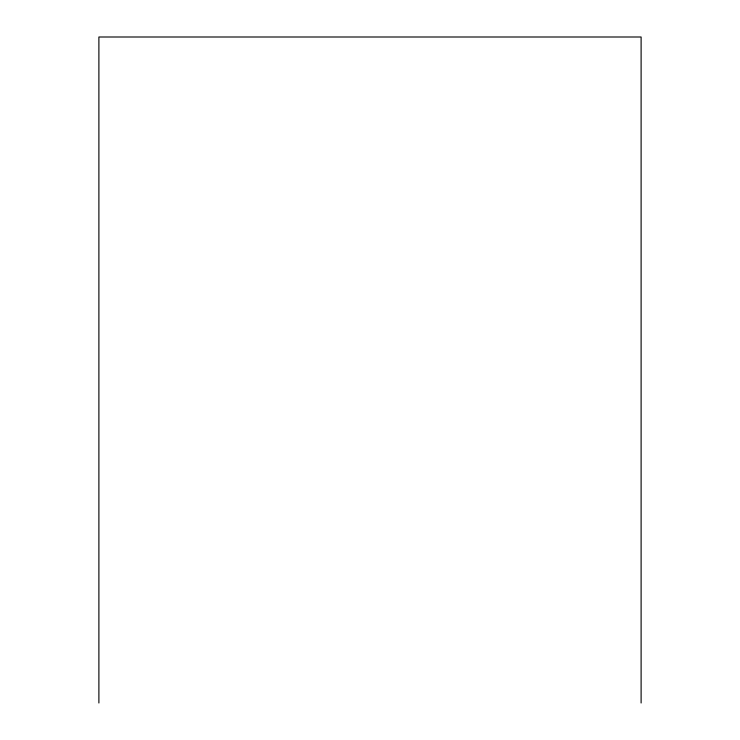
<?xml version="1.0" encoding="UTF-8"?>
<svg xmlns="http://www.w3.org/2000/svg" width="740" height="740" viewBox="0 0 740 740"><rect width="100%" height="100%" fill="white"/><g stroke="black" fill="none" stroke-linecap="round" stroke-linejoin="round"><path stroke-width="1.11" d="M641.108 703L641.108 37L98.892 37L98.892 703"/></g></svg>
